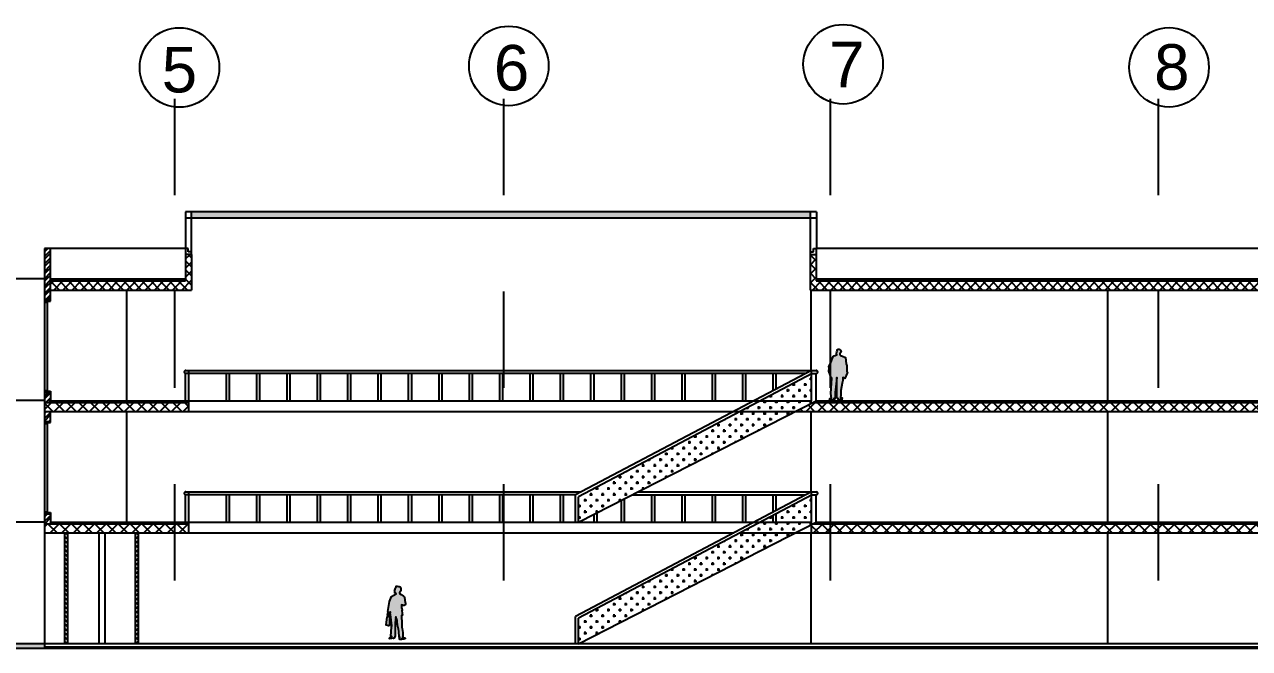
# Model space of a CAD drawing. Header units: millimetres. Extents: x 3062 to 3755, y 1606 to 1663.
# Drawn here: x 3256.35 to 3276.51, y 1618.21 to 1628.49 of the extents above; entities that cross this region are included whole.
import ezdxf

# ---------------------------------------------------------------- set-up
doc = ezdxf.new("R2010")
doc.units = ezdxf.units.MM
doc.linetypes.add('Dash', pattern=[6.349999999999998, 3.174999999999999, -3.174999999999999])
for name, color, linetype in [('m7aor', 4, 'Continuous'), ('OP-AMBI-GENTE', 8, 'Continuous'), ('WORK', 7, 'Continuous')]:
    doc.layers.add(name, color=color, linetype=linetype)
doc.styles.get("Standard").update_dxf_attribs({"font": 'arial.ttf'})
pattern_1 = [(45, (1208.394962392816, 831.5451870773383), (-0.09653775330149339, 0.09653775330149339), []), (135, (1208.394962392816, 831.5451870773383), (-0.09653775330149339, -0.09653775330149338), [])]
pattern_2 = [(45, (1208.394962392816, 862.065769553848), (-0.06061672881721678, 0.06061672881721678), []), (45, (1208.435373562816, 862.065769553848), (-0.06061672881721678, 0.06061672881721678), [])]
pattern_3 = [(45, (1208.394962392816, 862.065769553848), (-0.07520964501395416, 0.07520964501395416), []), (135, (1208.394962392816, 862.065769553848), (-0.07520964501395416, -0.07520964501395415), [])]

# ---------------------------------------------------------------- blocks, each defined once
blk = doc.blocks.new('azpes4')
at = {"color": 0, "linetype": 'ByBlock'}
blk.add_lwpolyline([(-3.08264070697853, 57.72625542632522), (-2.926217270389316, 58.73889825191408), (-2.953532014775828, 59.69884257100293), (-3.407882166349324, 59.8893208592128), (-3.553556339479822, 60.06885207273424), (-3.607570868677204, 60.22615111302481), (-2.786558870721159, 61.81090310618784), (-2.920906638299702, 62.57297276324753), (-1.469301587228571, 65.02307717979987), (-1.618325160471407, 65.40155995980865), (-1.400949276220956, 65.7750573295131), (-0.05542426491216901, 65.7390051731963), (1.665133475914658, 65.51642279676176), (2.650659368346709, 65.43644561859406), (3.527417321779886, 65.0349917847503), (4.359590497249911, 64.0040631092591), (4.617380264728077, 62.97080259474482), (4.68744073136536, 60.02971698344541), (3.022388083012917, 57.37378242531079), (3.500782703352478, 56.06891216023247), (4.957745516537262, 55.25426093864704), (7.84816250922454, 53.33016009872443), (8.38649550566318, 52.96322131662028), (8.7329550667027, 52.46889246652444), (9.038479456263076, 51.77339889765601), (9.879356304431983, 45.32625423717654), (10.33603829502855, 44.56139254097481), (10.45648869979286, 43.87511113098795), (10.33966463086247, 43.12554368955324), (10.05517333380989, 42.37990453508765), (9.59569755930772, 41.8461776180898), (8.860804178773737, 41.37033417388953), (7.733611524672195, 41.44411056943393), (7.366534274707274, 41.52422621546242), (6.757019110636563, 41.96980462715035), (6.129498521912225, 42.14239792220796), (5.409022047680367, 42.22243444374456), (5.607348186010736, 38.13084710065452), (5.946650491470173, 38.11395814270499), (6.271431750721984, 35.05417507880752), (5.889599570600886, 35.10410307205201), (6.170754269609908, 32.05532642621186), (6.502334979464784, 29.13214558918768), (5.2414706054928, 28.91660701588604), (5.823750738392764, 18.25042560095592), (5.715538415600609, 16.43140876559292), (5.721956790576566, 15.31789413718938), (5.998030663193518, 14.29697584455278), (6.333063168302672, 12.68560319107077), (6.929529813083327, 7.540516975404612), (7.120975631555194, 2.689472239526654), (7.12645731469734, 1.823380935533207), (6.709432290364951, 1.610014207507322), (7.115769139371086, 1.342411868404275), (7.890718598155754, 1.025539547405421), (8.686564426350976, 0.8622375357212673), (9.192656611467687, 0.8237941970125022), (9.794814963965052, 0.7628993479566262), (10.21130066368658, 0.4329476692395429), (10.50226967908404, -0.1999772228986127), (8.212810213407476, -0.8458179894805777), (6.799452434578967, -0.9300777700673124), (5.534720861770314, -0.602078599509756), (5.506207036660715, -1.174926647688034), (3.178963988387622, -1.337385638862563), (3.025395423836478, -0.3402348792704377), (3.055444608759675, 0.2634588330405174), (3.346456675930181, 1.406343109132055), (2.357202052522254, 1.411409388691815), (1.963160295369729, 8.759557772127321), (1.68866483433942, 11.58713089712629), (0.8913895309996782, 15.18285577507042), (0.3272788947516716, 17.51683893057766), (0.1007967362887214, 20.42153610646981), (-0.138985861772241, 22.70403612779598), (-1.69657438047831, 27.17691981592336), (-1.984321406319019, 23.25972002706669), (-2.590393498953194, 20.13583467138892), (-2.625810914571371, 16.93937025612628), (-2.718396193033101, 12.23940399679264), (-2.526534970978847, 5.533013333513307), (-2.45713251569024, 2.578708151871303), (-3.056360361184758, 2.343488581478078), (-3.351840039935247, 0.489618670521387), (-4.610232362259815, 0.05750243694232848), (-5.223476257306388, 0.4281699500223364), (-7.384069638546546, -0.1136491696258748), (-9.785286893593735, -0.5198027542346264), (-9.853258128974263, -0.02166604867101984), (-9.616720791120118, 0.3817996367011913), (-6.914202405562687, 2.226293905501898), (-8.17580391537524, 2.350934986124612), (-7.352539791611907, 14.54185089362678), (-6.986456832086157, 15.95046238039017), (-8.298837512154822, 30.31946103982535), (-8.701366505693215, 30.3085750532694), (-8.540015257405036, 32.92892114473331), (-9.156270528709882, 32.97284791134777), (-9.53088610988199, 32.28028659424575), (-9.313952389391103, 30.69246213669198), (-10.10150645894271, 29.2474028711524), (-10.45402833474473, 29.26494984045062), (-10.72829165659004, 28.10356212210407), (-10.72829165659004, 28.10356212210407), (-10.80505790250619, 27.53753330565183), (-9.239147375452236, 27.22546487532346), (-9.598315687164204, 23.4708479986698), (-9.658624081585172, 16.31317790344417), (-10.32927321295095, 16.24054124525395), (-10.95394241916433, 16.47041934512938), (-10.92455299035336, 16.08463909691618), (-12.16079226393893, 16.09758173153717), (-13.72945352312544, 16.88687071689563), (-12.8339931601679, 27.42207005595539), (-12.19618350810382, 27.54493316899821), (-10.94473084900666, 27.48264142798953), (-10.97878570062732, 28.0409341020049), (-11.78444235568387, 27.74089314035022), (-11.82878452588071, 28.97998379644675), (-12.30002189064018, 29.80741416937876), (-11.4401063538564, 32.79497597866839), (-11.34310174987838, 33.50135553409277), (-11.85519516162513, 33.77422196398527), (-9.618433046408931, 46.40720339978864), (-7.353667337029368, 53.03548852380437), (-1.256926816154422, 56.24388558037684), (-1.537148312856718, 57.09273012144374), (-2.220359003216384, 57.03397104494478, -0.4528412102319567)], format="xyb", close=True, dxfattribs=at)
blk = doc.blocks.new('azpes2')
blk.add_lwpolyline([(5.361346306184259, 66.8245899960747), (4.605674836308481, 65.4281184866581, 0.3398181629348699), (5.241332165923097, 63.17885886472843), (8.356481372226654, 62.23478765102209), (12.42207745370763, 60.38823303749339), (13.479820939501, 51.39678339417384), (14.17961343170424, 49.89889207520218), (14.44242429165638, 40.60867586206291), (15.25105323532239, 39.78674400910808), (14.99624439692178, 38.19331914796254), (11.63305542222429, 30.77507367500192), (8.544905443034168, 32.22900726255446), (8.654677423059468, 27.86503801978967), (7.937820974676526, 23.98309238074879), (5.87339202079454, 13.96395922780238), (5.802329610387915, 7.564397522097437), (5.484076440916226, 3.393524598616779), (7.698622770842917, 3.37364459042908), (7.494646185742226, 0.9010272356207878), (2.134094389953646, 1.282278601690592), (1.949158270032001, 2.387697606176999), (0.3944524448252196, 3.833470994367076), (0.3511084920100984, 31.98117839790868), (-1.026830878957469, 18.83359312936977), (-2.134777978790112, 10.78463159929305), (-2.217857621003986, 2.778788257626687), (-3.847281451634103, 2.353780597565716), (-3.257462376884121, 0.6182403819270377), (-10.20674245836466, -0.03635196099251914), (-9.46476730631366, 2.480817971198675), (-7.334480844208429, 2.708872279530766), (-8.334124146285092, 9.579035203116234), (-6.855105648361473, 31.07237206255226), (-7.856830911311476, 31.46627876601008), (-9.068164863378513, 35.71814937083127), (-10.84276479755488, 40.82765337510997), (-10.36983692175596, 45.16076635831649), (-10.98749476662817, 47.74993422947705), (-8.820168354601662, 51.89593314633458), (-6.031965170838987, 59.49070984280951), (-4.971938286744148, 61.57713455904951), (-3.374210258680932, 62.78293239265429), (0.3306620368186941, 63.77975964272292), (-0.3617399701308273, 65.30135343059192, -0.1726783534146213), (-0.4144387339579225, 65.91939403049778), (0.2337468316092668, 68.38652049208119), (1.066558950380681, 71.23974164105846, -0.4325483164254506), (5.273463663199834, 70.67167555544532, -0.1429003288987039), (6.182141193148425, 68.07152950909051)], format="xyb", close=True)

msp = doc.modelspace()

# ---------------------------------------------------------------- hatches: boundary and pattern name
at = {"layer": 'OP-AMBI-GENTE'}
h = msp.add_hatch(color=256, dxfattribs=at)
edge = h.paths.add_edge_path()
edge.add_line((3269.779019874356, 1623.085735906554), (3269.770168061549, 1623.069377866208))
edge.add_arc((3269.791036218578, 1623.06104948484), 0.02246868741246941, 158.2432950062762, 233.3180701562526)
edge.add_line((3269.777614048218, 1623.043030404484), (3269.814104399833, 1623.031971707691))
edge.add_line((3269.814104399833, 1623.031971707691), (3269.861728131704, 1623.010341466999))
edge.add_line((3269.861728131704, 1623.010341466999), (3269.874118367022, 1622.905017086918))
edge.add_line((3269.874118367022, 1622.905017086918), (3269.882315622564, 1622.887471031403))
edge.add_line((3269.882315622564, 1622.887471031403), (3269.885394146273, 1622.778646948271))
edge.add_line((3269.885394146273, 1622.778646948271), (3269.894866294323, 1622.769018972102))
edge.add_line((3269.894866294323, 1622.769018972102), (3269.891881504995, 1622.750353852198))
edge.add_line((3269.891881504995, 1622.750353852198), (3269.852485655837, 1622.663457730135))
edge.add_line((3269.852485655837, 1622.663457730135), (3269.816311568782, 1622.680488871927))
edge.add_line((3269.816311568782, 1622.680488871927), (3269.817597419918, 1622.629370045328))
edge.add_line((3269.817597419918, 1622.629370045328), (3269.809200279966, 1622.583897564899))
edge.add_line((3269.809200279966, 1622.583897564899), (3269.785017894654, 1622.466535067176))
edge.add_line((3269.785017894654, 1622.466535067176), (3269.784185481125, 1622.391571641235))
edge.add_line((3269.784185481125, 1622.391571641235), (3269.780457515212, 1622.342714713544))
edge.add_line((3269.780457515212, 1622.342714713544), (3269.806398351074, 1622.342481842358))
edge.add_line((3269.806398351074, 1622.342481842358), (3269.804009002501, 1622.313518004445))
edge.add_line((3269.804009002501, 1622.313518004445), (3269.741216369813, 1622.317983920997))
edge.add_line((3269.741216369813, 1622.317983920997), (3269.739050058155, 1622.330932619593))
edge.add_line((3269.739050058155, 1622.330932619593), (3269.720838486746, 1622.347868174135))
edge.add_line((3269.720838486746, 1622.347868174135), (3269.720330762726, 1622.677585844877))
edge.add_line((3269.720330762726, 1622.677585844877), (3269.704189804838, 1622.523577167422))
edge.add_line((3269.704189804838, 1622.523577167422), (3269.691211492544, 1622.429292939952))
edge.add_line((3269.691211492544, 1622.429292939952), (3269.690238311115, 1622.335513791935))
edge.add_line((3269.690238311115, 1622.335513791935), (3269.671151505132, 1622.330535321265))
edge.add_line((3269.671151505132, 1622.330535321265), (3269.678060549932, 1622.310205485191))
edge.add_line((3269.678060549932, 1622.310205485191), (3269.596657812262, 1622.302537696852))
edge.add_line((3269.596657812262, 1622.302537696852), (3269.605349188627, 1622.332023416418))
edge.add_line((3269.605349188627, 1622.332023416418), (3269.63030301809, 1622.334694807528))
edge.add_line((3269.63030301809, 1622.334694807528), (3269.618593358883, 1622.415170779667))
edge.add_line((3269.618593358883, 1622.415170779667), (3269.635918341239, 1622.666940235138))
edge.add_line((3269.635918341239, 1622.666940235138), (3269.624184294281, 1622.671554394256))
edge.add_line((3269.624184294281, 1622.671554394256), (3269.609994925199, 1622.721360115625))
edge.add_line((3269.609994925199, 1622.721360115625), (3269.589207549929, 1622.781212015276))
edge.add_line((3269.589207549929, 1622.781212015276), (3269.594747350219, 1622.831969396664))
edge.add_line((3269.594747350219, 1622.831969396664), (3269.587512206589, 1622.862298488387))
edge.add_line((3269.587512206589, 1622.862298488387), (3269.612899916006, 1622.910864046007))
edge.add_line((3269.612899916006, 1622.910864046007), (3269.645560475039, 1622.999828026137))
edge.add_line((3269.645560475039, 1622.999828026137), (3269.657977457713, 1623.024268066235))
edge.add_line((3269.657977457713, 1623.024268066235), (3269.676692984215, 1623.038392586125))
edge.add_line((3269.676692984215, 1623.038392586125), (3269.720091256272, 1623.050069258556))
edge.add_line((3269.720091256272, 1623.050069258556), (3269.711980571672, 1623.06789296094))
edge.add_arc((3269.721840763807, 1623.072379846255), 0.01083307568342329, 165.2794241033745, 204.4679320098279, ccw=False)
edge.add_line((3269.711363266916, 1623.075132588101), (3269.718956007306, 1623.104032106583))
edge.add_line((3269.718956007306, 1623.104032106583), (3269.72871143314, 1623.137454275495))
edge.add_arc((3269.750224553374, 1623.110974257268), 0.03411752786327034, 35.52813160789668, 129.0913895371199, ccw=False)
edge.add_arc((3269.731115738876, 1623.097329911619), 0.0575976249609746, 2.9980226875213134, 35.5281316068652, ccw=False)
edge.add_line((3269.788634532289, 1623.100342353391), (3269.779019874356, 1623.085735906554))
h = msp.add_hatch(color=256, dxfattribs=at)
edge = h.paths.add_edge_path()
edge.add_line((3262.444775792192, 1619.134953805741), (3262.446818263839, 1619.148176212207))
edge.add_line((3262.446818263839, 1619.148176212207), (3262.446461606345, 1619.160710517148))
edge.add_line((3262.446461606345, 1619.160710517148), (3262.440529008759, 1619.163197654059))
edge.add_line((3262.440529008759, 1619.163197654059), (3262.438626893739, 1619.165541851459))
edge.add_line((3262.438626893739, 1619.165541851459), (3262.437921608477, 1619.167595756147))
edge.add_line((3262.437921608477, 1619.167595756147), (3262.44864182895, 1619.18828837794))
edge.add_line((3262.44864182895, 1619.18828837794), (3262.446887606488, 1619.198238969113))
edge.add_line((3262.446887606488, 1619.198238969113), (3262.465841685387, 1619.230230778723))
edge.add_line((3262.465841685387, 1619.230230778723), (3262.463895836161, 1619.235172751382))
edge.add_line((3262.463895836161, 1619.235172751382), (3262.466734183725, 1619.240049627919))
edge.add_line((3262.466734183725, 1619.240049627919), (3262.484303141071, 1619.239578883198))
edge.add_line((3262.484303141071, 1619.239578883198), (3262.506769022646, 1619.236672552773))
edge.add_line((3262.506769022646, 1619.236672552773), (3262.519637354503, 1619.235628264766))
edge.add_line((3262.519637354503, 1619.235628264766), (3262.531085468033, 1619.230386351592))
edge.add_line((3262.531085468033, 1619.230386351592), (3262.541951423628, 1619.216925180841))
edge.add_line((3262.541951423628, 1619.216925180841), (3262.545317468399, 1619.203433562511))
edge.add_line((3262.545317468399, 1619.203433562511), (3262.546232270681, 1619.16503085188))
edge.add_line((3262.546232270681, 1619.16503085188), (3262.524491137136, 1619.130351451219))
edge.add_line((3262.524491137136, 1619.130351451219), (3262.530737691165, 1619.113313336107))
edge.add_line((3262.530737691165, 1619.113313336107), (3262.549761728105, 1619.102676170359))
edge.add_line((3262.549761728105, 1619.102676170359), (3262.587502842116, 1619.077552560391))
edge.add_line((3262.587502842116, 1619.077552560391), (3262.594532031, 1619.072761321464))
edge.add_line((3262.594532031, 1619.072761321464), (3262.599055866082, 1619.066306709019))
edge.add_line((3262.599055866082, 1619.066306709019), (3262.603045197327, 1619.057225423467))
edge.add_line((3262.603045197327, 1619.057225423467), (3262.614024799605, 1618.973042960419))
edge.add_line((3262.614024799605, 1618.973042960419), (3262.61998784477, 1618.963055912685))
edge.add_line((3262.61998784477, 1618.963055912685), (3262.621560604849, 1618.954094913284))
edge.add_line((3262.621560604849, 1618.954094913284), (3262.620035195016, 1618.944307567604))
edge.add_line((3262.620035195016, 1618.944307567604), (3262.616320499695, 1618.934571514844))
edge.add_line((3262.616320499695, 1618.934571514844), (3262.610320975185, 1618.927602469037))
edge.add_line((3262.610320975185, 1618.927602469037), (3262.600725233488, 1618.921389226545))
edge.add_line((3262.600725233488, 1618.921389226545), (3262.586007112684, 1618.922352548917))
edge.add_line((3262.586007112684, 1618.922352548917), (3262.581214065737, 1618.923398644944))
edge.add_line((3262.581214065737, 1618.923398644944), (3262.573255428158, 1618.929216707071))
edge.add_line((3262.573255428158, 1618.929216707071), (3262.565061687897, 1618.931470313814))
edge.add_line((3262.565061687897, 1618.931470313814), (3262.55565419243, 1618.932515376687))
edge.add_line((3262.55565419243, 1618.932515376687), (3262.558243801271, 1618.879090191049))
edge.add_line((3262.558243801271, 1618.879090191049), (3262.56267418174, 1618.878869666437))
edge.add_line((3262.56267418174, 1618.878869666437), (3262.566914956191, 1618.838917084593))
edge.add_line((3262.566914956191, 1618.838917084593), (3262.561929249326, 1618.839569010626))
edge.add_line((3262.561929249326, 1618.839569010626), (3262.565600377602, 1618.79976014316))
edge.add_line((3262.565600377602, 1618.79976014316), (3262.569929934689, 1618.761591220985))
edge.add_line((3262.569929934689, 1618.761591220985), (3262.553466418798, 1618.758776863787))
edge.add_line((3262.553466418798, 1618.758776863787), (3262.561069439724, 1618.61950506672))
edge.add_line((3262.561069439724, 1618.61950506672), (3262.559656476259, 1618.59575357275))
edge.add_line((3262.559656476259, 1618.59575357275), (3262.559740283066, 1618.581214050373))
edge.add_line((3262.559740283066, 1618.581214050373), (3262.56334506934, 1618.567883588445))
edge.add_line((3262.56334506934, 1618.567883588445), (3262.56771969764, 1618.546843372038))
edge.add_line((3262.56771969764, 1618.546843372038), (3262.575507956462, 1618.479662309253))
edge.add_line((3262.575507956462, 1618.479662309253), (3262.578007726731, 1618.416320641627))
edge.add_line((3262.578007726731, 1618.416320641627), (3262.578079302849, 1618.405011806005))
edge.add_line((3262.578079302849, 1618.405011806005), (3262.57263407158, 1618.402225807297))
edge.add_line((3262.57263407158, 1618.402225807297), (3262.577939743871, 1618.398731636589))
edge.add_line((3262.577939743871, 1618.398731636589), (3262.5880585108, 1618.394594131715))
edge.add_line((3262.5880585108, 1618.394594131715), (3262.598450128415, 1618.392461844278))
edge.add_line((3262.598450128415, 1618.392461844278), (3262.605058338548, 1618.391959877111))
edge.add_line((3262.605058338548, 1618.391959877111), (3262.612920915848, 1618.391164753278))
edge.add_line((3262.612920915848, 1618.391164753278), (3262.61835910498, 1618.386856466979))
edge.add_line((3262.61835910498, 1618.386856466979), (3262.622158381974, 1618.378592160973))
edge.add_line((3262.622158381974, 1618.378592160973), (3262.592264165694, 1618.370159208196))
edge.add_line((3262.592264165694, 1618.370159208196), (3262.573809493858, 1618.369059000858))
edge.add_line((3262.573809493858, 1618.369059000858), (3262.557295482695, 1618.373341792622))
edge.add_line((3262.557295482695, 1618.373341792622), (3262.556923168414, 1618.365861929491))
edge.add_line((3262.556923168414, 1618.365861929491), (3262.526535599618, 1618.363740649647))
edge.add_line((3262.526535599618, 1618.363740649647), (3262.524530404963, 1618.376760771172))
edge.add_line((3262.524530404963, 1618.376760771172), (3262.524922766936, 1618.384643396164))
edge.add_line((3262.524922766936, 1618.384643396164), (3262.528722606071, 1618.399566407576))
edge.add_line((3262.528722606071, 1618.399566407576), (3262.515805586962, 1618.399632559634))
edge.add_line((3262.515805586962, 1618.399632559634), (3262.510660455682, 1618.495579721103))
edge.add_line((3262.510660455682, 1618.495579721103), (3262.507076279241, 1618.532500262311))
edge.add_line((3262.507076279241, 1618.532500262311), (3262.496665996503, 1618.579450810594))
edge.add_line((3262.496665996503, 1618.579450810594), (3262.489300220599, 1618.609926387161))
edge.add_line((3262.489300220599, 1618.609926387161), (3262.486342969453, 1618.647853962165))
edge.add_line((3262.486342969453, 1618.647853962165), (3262.483212050145, 1618.677657306718))
edge.add_line((3262.483212050145, 1618.677657306718), (3262.462874110666, 1618.736061202648))
edge.add_line((3262.462874110666, 1618.736061202648), (3262.459116904236, 1618.684913051979))
edge.add_line((3262.459116904236, 1618.684913051979), (3262.45120322396, 1618.644123465679))
edge.add_line((3262.45120322396, 1618.644123465679), (3262.450740767254, 1618.602386191011))
edge.add_line((3262.450740767254, 1618.602386191011), (3262.449531851184, 1618.541017204152))
edge.add_line((3262.449531851184, 1618.541017204152), (3262.452037045512, 1618.453449681795))
edge.add_line((3262.452037045512, 1618.453449681795), (3262.452943255926, 1618.414874358938))
edge.add_line((3262.452943255926, 1618.414874358938), (3262.445118943208, 1618.411803020565))
edge.add_line((3262.445118943208, 1618.411803020565), (3262.441260769016, 1618.38759643866))
edge.add_line((3262.441260769016, 1618.38759643866), (3262.424829531507, 1618.381954156568))
edge.add_line((3262.424829531507, 1618.381954156568), (3262.416822206676, 1618.386794082747))
edge.add_line((3262.416822206676, 1618.386794082747), (3262.388610636739, 1618.37971937442))
edge.add_line((3262.388610636739, 1618.37971937442), (3262.357257162684, 1618.374416095072))
edge.add_line((3262.357257162684, 1618.374416095072), (3262.356369640174, 1618.380920427923))
edge.add_line((3262.356369640174, 1618.380920427923), (3262.359458185066, 1618.386188610496))
edge.add_line((3262.359458185066, 1618.386188610496), (3262.3947458459, 1618.410272771594))
edge.add_line((3262.3947458459, 1618.410272771594), (3262.378272704986, 1618.41190025069))
edge.add_line((3262.378272704986, 1618.41190025069), (3262.389022332197, 1618.571081001541))
edge.add_line((3262.389022332197, 1618.571081001541), (3262.393802396371, 1618.589473699499))
edge.add_line((3262.393802396371, 1618.589473699499), (3262.376666215329, 1618.777094384682))
edge.add_line((3262.376666215329, 1618.777094384682), (3262.371410263445, 1618.776952242818))
edge.add_line((3262.371410263445, 1618.776952242818), (3262.373517079131, 1618.811166953303))
edge.add_line((3262.373517079131, 1618.811166953303), (3262.365470433781, 1618.81174051937))
edge.add_line((3262.365470433781, 1618.81174051937), (3262.360578956394, 1618.802697521182))
edge.add_line((3262.360578956394, 1618.802697521182), (3262.363411530482, 1618.781964781223))
edge.add_line((3262.363411530482, 1618.781964781223), (3262.353128181053, 1618.763096172772))
edge.add_line((3262.353128181053, 1618.763096172772), (3262.348525188357, 1618.763325289253))
edge.add_line((3262.348525188357, 1618.763325289253), (3262.344944043033, 1618.748160672383))
edge.add_line((3262.344944043033, 1618.748160672383), (3262.343941681212, 1618.740769850176))
edge.add_line((3262.343941681212, 1618.740769850176), (3262.364388283859, 1618.736695071264))
edge.add_line((3262.364388283859, 1618.736695071264), (3262.359698506489, 1618.687669818518))
edge.add_line((3262.359698506489, 1618.687669818518), (3262.358911040184, 1618.59420979396))
edge.add_line((3262.358911040184, 1618.59420979396), (3262.350154156526, 1618.593261353508))
edge.add_line((3262.350154156526, 1618.593261353508), (3262.341997647693, 1618.596262946565))
edge.add_line((3262.341997647693, 1618.596262946565), (3262.342381395016, 1618.591225688492))
edge.add_line((3262.342381395016, 1618.591225688492), (3262.326239417064, 1618.591394684678))
edge.add_line((3262.326239417064, 1618.591394684678), (3262.305756897214, 1618.601700687466))
edge.add_line((3262.305756897214, 1618.601700687466), (3262.317449214182, 1618.739262209001))
edge.add_line((3262.317449214182, 1618.739262209001), (3262.325777302087, 1618.740866472597))
edge.add_line((3262.325777302087, 1618.740866472597), (3262.342117926159, 1618.740053109091))
edge.add_line((3262.342117926159, 1618.740053109091), (3262.341673260893, 1618.747342917971))
edge.add_line((3262.341673260893, 1618.747342917971), (3262.331153540124, 1618.743425185627))
edge.add_line((3262.331153540124, 1618.743425185627), (3262.330574549997, 1618.759604395007))
edge.add_line((3262.330574549997, 1618.759604395007), (3262.324421450581, 1618.770408422288))
edge.add_line((3262.324421450581, 1618.770408422288), (3262.335649647203, 1618.80941798774))
edge.add_line((3262.335649647203, 1618.80941798774), (3262.336916267842, 1618.818641415157))
edge.add_line((3262.336916267842, 1618.818641415157), (3262.330229697743, 1618.822204320809))
edge.add_line((3262.330229697743, 1618.822204320809), (3262.359435827592, 1618.987157264926))
edge.add_line((3262.359435827592, 1618.987157264926), (3262.38900760947, 1619.073704937874))
edge.add_line((3262.38900760947, 1619.073704937874), (3262.468614731792, 1619.115598020917))
edge.add_line((3262.468614731792, 1619.115598020917), (3262.464955788642, 1619.12668165995))
edge.add_line((3262.464955788642, 1619.12668165995), (3262.456034884625, 1619.125914423593))
edge.add_arc((3262.454372357987, 1619.135375275399), 0.009605816556484077, 182.514745867985, 279.96665405206784, ccw=False)
at = {"layer": 'WORK'}
h = msp.add_hatch(dxfattribs=at)
h.set_pattern_fill('GOST_GLASS', color=256, scale=0.0105)
h.set_pattern_definition([(45, (1208.394962392816, 862.065769553848), (0.08909545442950502, 0), [0.05250000000000001, -0.07350000000000001]), (45, (1208.417236252816, 862.065769553848), (0.08909545442950502, 0), [0.021, -0.105]), (45, (1208.394962392816, 862.088043413848), (0.08909545442950502, 0), [0.021, -0.105])])
h.paths.add_polyline_path([(3269.285329461111, 1625.408117843758), (3259.101881024266, 1625.408117843758), (3259.101881024266, 1625.303304582121), (3269.285329461111, 1625.303304582121)])
h = msp.add_hatch(dxfattribs=at)
h.set_pattern_fill('ANSI32', color=256, scale=0.008999999999999998)
h.set_pattern_definition(pattern_2)
h.paths.add_polyline_path([(3256.779898006758, 1624.304485777553), (3256.779898006758, 1624.804485777546), (3256.679898006757, 1624.804485777546), (3256.679898006757, 1624.304485777553), (3256.679898006757, 1624.119485777553), (3256.679898006757, 1623.954485777553), (3256.779898006757, 1623.954485777553), (3256.779898006757, 1624.119485777553)])
h.paths.add_polyline_path([(3256.779898006757, 1622.434485777553), (3256.679898006757, 1622.434485777553), (3256.679898006757, 1622.294485777553), (3256.679898006757, 1622.269485777553), (3256.779898006757, 1622.269485777553)])
h.paths.add_polyline_path([(3256.779898006757, 1622.119485777553), (3256.679898006757, 1622.119485777553), (3256.679898006757, 1621.954485777553), (3256.779898006757, 1621.954485777553)])
h.paths.add_polyline_path([(3256.779898006757, 1620.434485777553), (3256.679898006757, 1620.434485777553), (3256.679898006757, 1620.294485777553), (3256.679898006757, 1620.269485777553), (3256.779898006757, 1620.269485777553)])
h.paths.add_polyline_path([(3294.398213644036, 1624.304485777545), (3294.398213644036, 1624.804485777546), (3294.298213644036, 1624.804485777546), (3294.298213644036, 1624.304485777545), (3294.29821364404, 1624.269485777553), (3294.298213644039, 1624.119485777553), (3294.298213644039, 1622.269485777548), (3294.398213644035, 1622.269485777548)])
h = msp.add_hatch(dxfattribs=at)
h.set_pattern_fill('ANSI37', color=256, scale=0.0335)
h.set_pattern_definition(pattern_3)
h.paths.add_polyline_path([(3259.100769888911, 1624.119485777553), (3259.100769888911, 1624.705734137003), (3259.000769888912, 1624.705734137003), (3259.000769888912, 1624.269485777553), (3256.779898006758, 1624.269485777553), (3256.779898006758, 1624.119485777553)])
h = msp.add_hatch(dxfattribs=at)
h.set_pattern_fill('ANSI37', color=256, scale=0.0335)
h.set_pattern_definition(pattern_3)
h.paths.add_polyline_path([(3294.198213644043, 1624.119485777553), (3294.298213644039, 1624.119485777553), (3294.29821364404, 1624.269485777553), (3294.198213644043, 1624.269485777554), (3269.380018275419, 1624.269485777553), (3269.380018275419, 1624.30448577755), (3269.380018275419, 1624.705734137003), (3269.280018275419, 1624.705734137003), (3269.280018275419, 1624.30448577755), (3269.280018275419, 1624.119485777553)])
h = msp.add_hatch(dxfattribs=at)
h.set_pattern_fill('CROSS', color=256, scale=0.015)
h.set_pattern_definition([(0, (1208.156567836994, 883.9957337094617), (0.09524999999999999, 0.09524999999999999), [0.04762499999999999, -0.142875]), (90, (1208.180380336994, 883.9719212094617), (-0.09524999999999999, 0.09524999999999999), [0.04762499999999999, -0.142875])])
h.paths.add_polyline_path([(3269.035810462848, 1622.119485777553), (3268.128811470632, 1622.119485777553), (3265.468734239047, 1620.714350270257), (3265.468734239047, 1620.294485777553)])
h.paths.add_polyline_path([(3269.297986324716, 1622.253621107972), (3269.297986324716, 1622.294485777553), (3268.460105864027, 1622.294485777553), (3268.128811470632, 1622.119485777553), (3269.035810462848, 1622.119485777553)])
h.paths.add_polyline_path([(3269.298184907657, 1622.737185187984), (3268.717946474452, 1622.430685205385), (3268.717946474453, 1622.294485777553), (3269.297986324716, 1622.294485777553)])
h.paths.add_polyline_path([(3268.717946474452, 1622.430685205385), (3268.667946474452, 1622.404273650664), (3268.667946474452, 1622.294485777553), (3268.717946474453, 1622.294485777553)])
h.paths.add_polyline_path([(3268.667946474452, 1622.404273650664), (3268.460105864027, 1622.294485777553), (3268.667946474452, 1622.294485777553)])
h = msp.add_hatch(dxfattribs=at)
h.set_pattern_fill('ANSI37', color=256, scale=0.043)
h.set_pattern_definition([(45, (1208.394962392816, 862.065769553848), (-0.09653775330149339, 0.09653775330149339), []), (135, (1208.394962392816, 862.065769553848), (-0.09653775330149339, -0.09653775330149338), [])])
h.paths.add_polyline_path([(3259.050769888912, 1622.119485777553), (3259.050769888912, 1622.269485777553), (3256.679898006757, 1622.269485777553), (3256.679898006757, 1622.119485777553)])
h.paths.add_polyline_path([(3256.679898006757, 1620.269485777553), (3256.679898006757, 1620.119485777553), (3259.050769888912, 1620.119485777553), (3259.050769888912, 1620.269485777553)])
h = msp.add_hatch(dxfattribs=at)
h.set_pattern_fill('ANSI37', color=256, scale=0.043)
h.set_pattern_definition(pattern_1)
h.paths.add_polyline_path([(3294.198213644043, 1622.119485777553), (3294.198213644035, 1618.046332921187), (3293.898213644035, 1618.046332921187), (3293.898213644035, 1617.71580057866), (3294.098213644035, 1617.71580057866), (3294.698213644035, 1617.71580057866), (3294.698213644035, 1618.045332268714), (3294.398213644035, 1618.045332268714), (3294.398213644035, 1622.119485777553), (3294.398213644035, 1622.269485777548), (3269.32899481001, 1622.269485777553), (3269.035810462848, 1622.119485777553), (3269.297986324716, 1622.119485777553), (3289.21034539981, 1622.119485777553)])
h = msp.add_hatch(dxfattribs=at)
h.set_pattern_fill('CROSS', color=256, scale=0.015)
h.set_pattern_definition([(0, (1208.156567836994, 881.9957337094617), (0.09524999999999999, 0.09524999999999999), [0.04762499999999999, -0.142875]), (90, (1208.180380336994, 881.9719212094617), (-0.09524999999999999, 0.09524999999999999), [0.04762499999999999, -0.142875])])
h.paths.add_polyline_path([(3269.035810462848, 1620.119485777553), (3268.128811470632, 1620.119485777553), (3265.468734239047, 1618.714350270257), (3265.468734239047, 1618.294485777553)])
h.paths.add_polyline_path([(3269.297986324716, 1620.253621107972), (3269.297986324716, 1620.294485777553), (3268.460105864027, 1620.294485777553), (3268.128811470632, 1620.119485777553), (3269.035810462848, 1620.119485777553)])
h.paths.add_polyline_path([(3269.298184907657, 1620.737185187984), (3268.717946474452, 1620.430685205385), (3268.717946474453, 1620.294485777553), (3269.297986324716, 1620.294485777553)])
h.paths.add_polyline_path([(3268.717946474452, 1620.430685205385), (3268.667946474452, 1620.404273650664), (3268.667946474452, 1620.294485777553), (3268.717946474453, 1620.294485777553)])
h.paths.add_polyline_path([(3268.667946474452, 1620.404273650664), (3268.460105864027, 1620.294485777553), (3268.667946474452, 1620.294485777553)])
h = msp.add_hatch(dxfattribs=at)
h.set_pattern_fill('ANSI32', color=256, scale=0.008999999999999998)
h.set_pattern_definition(pattern_2)
h.paths.add_polyline_path([(3256.779898006757, 1620.434485777553), (3256.679898006757, 1620.434485777553), (3256.679898006757, 1620.294485777553), (3256.679898006757, 1620.269485777553), (3256.779898006757, 1620.269485777553)])
h = msp.add_hatch(dxfattribs=at)
h.set_pattern_fill('GOST_GLASS', color=256, scale=0.0085)
h.set_pattern_definition([(45, (1208.394962392816, 862.065769553848), (0.07212489168102786, 0), [0.0425, -0.0595]), (45, (1208.412993612816, 862.065769553848), (0.07212489168102786, 0), [0.017, -0.085]), (45, (1208.394962392816, 862.083800773848), (0.07212489168102786, 0), [0.017, -0.085])])
h.paths.add_polyline_path([(3258.17864827761, 1618.294485777553), (3258.22864827761, 1618.294485777553), (3258.22864827761, 1620.119485777553), (3258.17864827761, 1620.119485777553)])
h.paths.add_polyline_path([(3257.067395392736, 1620.119485777553), (3257.017395392736, 1620.119485777553), (3257.017395392736, 1618.294485777553), (3257.067395392736, 1618.294485777553)])
h = msp.add_hatch(dxfattribs=at)
h.set_pattern_fill('ANSI37', color=256, scale=0.043)
h.set_pattern_definition(pattern_1)
h.paths.add_polyline_path([(3269.32899481001, 1620.269485777553), (3269.297986324716, 1620.253621107972), (3269.297986324716, 1620.119485777553), (3289.21034539981, 1620.119485777553), (3294.198213644039, 1620.119485777553), (3294.19821364404, 1620.269485777553)])
h = msp.add_hatch(dxfattribs=at)
h.set_pattern_fill('GRAVEL', color=256, scale=0.007000000000000001)
h.set_pattern_definition([(228.0127875, (1199.719158415806, 862.2592353196034), (-1.422400000111707, -1.600199999900725), [0.0239205008, -2.368133854769551]), (184.969741, (1199.703156415806, 862.2414553196033), (2.133599999155836, 0.1778000101288547), [0.04104833039999987, -4.063783422546662]), (132.5104471, (1199.662262415806, 862.2378993196033), (1.778000000750924, -1.955799999317217), [0.0289437064, -2.865430595587]), (267.273689, (1199.592920415806, 862.1934493196034), (0.1778000003723808, 3.55599999998132), [0.03738031639999987, -3.700650619801652]), (292.83365418, (1199.591142415806, 862.1561113196033), (-0.8890000000744387, 2.133599999968882), [0.03665435899999987, -3.628786542174072]), (357.2736889999999, (1199.605366415806, 862.1223293196033), (-3.55599999998132, 0.177800000372381), [0.03738031639999987, -3.700650619801652]), (37.69424047, (1199.642704415806, 862.1205513196034), (-2.311399999897513, -1.778000000133029), [0.0494335562, -4.893918071997292]), (72.25532837, (1199.681820415806, 862.1507773196033), (1.244600000334551, 3.91159999989352), [0.04667036640000001, -4.620367962133351]), (121.42956562, (1199.696044415806, 862.1952273196033), (-1.422400000201819, 2.311399999875821), [0.03750691, -3.713188198909841]), (175.2363583, (1199.676486415806, 862.2272313196033), (1.955799999971967, -0.177800000307248), [0.04281992959999987, -2.098175586499992]), (222.3974378, (1199.633814415806, 862.2307873196033), (-2.133599999931727, -1.95580000007448), [0.05537545440000001, -5.482174075852391]), (138.81407483, (1199.768942415806, 862.1916713196033), (-1.244599999925346, 1.066800000086743), [0.0189003178, -1.87113960770408]), (171.4692344, (1199.754718415806, 862.2041173196033), (2.311400000062276, -0.355599999596614), [0.0359577386, -3.559824729792801]), (225, (1199.719158415806, 862.2094513196033), (-2.486899575160351e-17, -0.1778000000000168), [0.0251446538, -0.22630251758996]), (203.19859051, (1199.706712415806, 862.2307873196033), (0.8890000000242264, 0.3555999999376534), [0.01354089239999997, -1.340543565822576]), (291.80140949, (1199.694266415806, 862.2254533196033), (-0.1778000000372047, 0.5333999999876011), [0.0191495934, -0.9383327093000001]), (30.96375653, (1199.701378415806, 862.2076733196034), (0.5334000000130469, 0.3555999999804788), [0.03110237619999993, -1.005640870703696]), (161.56505118, (1199.728048415806, 862.2236753196033), (0.3556000000092808, -0.1777999999813628), [0.0224900998, -0.53976286817796]), (16.389540334, (1199.591142415806, 862.2254533196033), (1.77800000000001, 0.5334000000000171), [0.03150616000000001, -3.119117867077731]), (70.34617594, (1199.621368415806, 862.2343433196033), (-0.7112000000650521, -1.955799999976929), [0.0264319258, -2.616755097474]), (293.19859051, (1199.728048415806, 862.2592353196034), (-0.3555999999379284, 0.8890000000248701), [0.02708160699999994, -1.327002851222576]), (343.6104596700001, (1199.738716415806, 862.2343433196033), (-1.77800000003726, 0.5333999998756002), [0.03150615999999987, -3.119117867077791]), (339.44395478, (1199.591142415806, 862.1152173196033), (-0.8889999999999905, 0.3556000000000147), [0.03038246399999993, -1.488741401917416]), (294.7751406, (1199.619590415806, 862.1045493196033), (-0.8890000010581852, 1.955799999518908), [0.0254570484, -2.520251536650401]), (66.80140949, (1199.729826415806, 862.0814353196033), (0.3555999999441609, 0.8890000000223512), [0.02708160700000001, -1.32700285122258]), (17.35402464, (1199.740494415806, 862.1063273196033), (-2.311399999954012, -0.7112000001492725), [0.02980479180000001, -2.950666318614]), (69.44395478, (1199.642704415806, 862.0814353196033), (-0.3556000000061923, -0.8889999999975243), [0.015191232, -1.503932633917421]), (101.309932474, (1199.719158415806, 862.0814353196033), (-0.177800000000028, 0.7112000000000259), [0.009066022, -0.8975396475168202]), (165.963756532, (1199.717380415806, 862.0903253196033), (0.533399999999966, -0.1777999999999906), [0.03665435900000001, -0.6964338212348301]), (186.00900596, (1199.681820415806, 862.0992153196033), (1.777999999990576, 0.1778000000930548), [0.03396868999999986, -3.362895540433582]), (303.69006753, (1199.701378415806, 862.1916713196033), (-0.1778000000247078, 0.3555999999876592), [0.0256426716, -0.6154243451776001]), (353.15722659, (1199.715602415806, 862.1703353196033), (3.022600000018598, -0.3555999998417576), [0.04476897320000001, -4.43212063455217]), (60.9453959, (1199.760052415806, 862.1650013196033), (-0.7112000000195782, -1.244599999988818), [0.0183055768, -1.8122574622677]), (90, (1199.768942415806, 862.1810033196033), (-0.1778, 0.1778), [0.010668, -0.167132]), (120.25643716, (1199.678264415806, 862.1045493196033), (0.7111999999130016, -1.244600000049686), [0.02470068720000001, -2.445375854124]), (48.01278749999999, (1199.665818415806, 862.1258853196033), (1.422400000117274, 1.600199999895715), [0.04784100160000001, -2.34421335396955]), (0, (1199.697822415806, 862.1614453196033), (0.1778, 0.1778), [0.04622800000000001, -0.131572]), (325.3048465, (1199.744050415806, 862.1614453196033), (1.778000000673507, -1.244599999037821), [0.0281126692, -2.7831521706898]), (254.0546040999999, (1199.767164415806, 862.1454433196034), (-0.177799999987579, -0.7112000000031323), [0.0258880356, -1.26851550271404]), (207.64597536, (1199.760052415806, 862.1205513196034), (-3.378200000124135, -1.777999999764153), [0.04215015699999987, -4.172872509605643]), (175.42607874, (1199.722714415806, 862.1009933196033), (-2.311399999999918, 0.1777999999999635), [0.0445920622, -4.414609251936801])])
h.paths.add_polyline_path([(3256.679898006757, 1618.294485777553), (3244.479150863135, 1618.294485777553), (3244.479150863135, 1618.219485777553), (3256.679898006757, 1618.219485777553)])

# ---------------------------------------------------------------- linework, layer by layer
for centre in [(3258.902149814121, 1627.784108961448), (3264.321424565276, 1627.811319647799), (3269.822395960708, 1627.838529656171), (3275.185619124805, 1627.787627577461)]:
    msp.add_circle(centre, 0.655127538323228)
at = {"layer": 'm7aor', "linetype": 'Dash', "ltscale": 0.5}
for p, q in [((3258.825742744447, 1609.808157855804), (3258.825742744447, 1627.287289189156)), ((3264.239828855218, 1609.808157855804), (3264.239828855218, 1627.287289189156)), ((3269.612899916006, 1609.808157855804), (3269.612899916006, 1627.287289189156)), ((3275.010960949357, 1609.808157855804), (3275.010960949357, 1627.287289189156)), ((3256.679898006757, 1624.304485777553), (3241.369934402389, 1624.298246219505)), ((3256.679898006757, 1622.301577537774), (3241.369934402389, 1622.301577537774)), ((3256.679898006757, 1620.295298751092), (3241.369934402389, 1620.295298751092))]:
    msp.add_line(p, q, dxfattribs=at)
at = {"layer": 'WORK'}
for p, q in [((3259.000769888912, 1625.408117843758), (3259.000769888912, 1624.269485777553)), ((3269.386440596465, 1625.408117843758), (3259.000769888912, 1625.408117843758)), ((3259.101881024266, 1624.705734137003), (3259.101881024266, 1625.408117843758)), ((3269.285329461111, 1624.749947454934), (3269.285329461111, 1625.408117843758)), ((3269.386440596465, 1625.408117843758), (3269.386440596465, 1624.804485777545)), ((3269.386440596465, 1625.303304582121), (3259.000769888912, 1625.303304582121)), ((3259.000769888912, 1624.804485777545), (3256.679898006757, 1624.804485777546)), ((3256.679898006757, 1624.804485777546), (3256.679898006757, 1618.219485777553)), ((3256.779898006757, 1623.954485777553), (3256.779898006758, 1624.804485777546)), ((3259.044370084782, 1624.802170619784), (3259.001881024267, 1624.804485777546)), ((3259.001881024267, 1624.804485777546), (3259.001881024267, 1624.705734137003)), ((3259.044370084782, 1624.749947454934), (3259.044370084782, 1624.802170619784)), ((3259.101881024266, 1624.749947454934), (3259.044370084782, 1624.749947454934)), ((3269.280018275419, 1624.749947454934), (3269.280018275419, 1624.119485777553)), ((3269.280018275419, 1624.749947454934), (3269.337529214903, 1624.749947454934)), ((3269.337529214903, 1624.802170619784), (3269.380018275419, 1624.804485777546)), ((3269.337529214903, 1624.749947454934), (3269.337529214903, 1624.802170619784)), ((3278.893545450853, 1624.804485777545), (3269.380018275419, 1624.804485777546)), ((3269.380018275419, 1624.804485777546), (3269.380018275419, 1624.269485777553)), ((3259.101881024266, 1624.705734137003), (3259.000769888912, 1624.705734137003)), ((3259.100769888911, 1624.705734137003), (3259.100769888911, 1624.119485777553)), ((3269.280018275419, 1624.705734137003), (3269.380018275419, 1624.705734137003)), ((3256.779898006758, 1624.304485777553), (3259.000769888912, 1624.304485777553)), ((3256.779898006757, 1624.279485777553), (3259.000769888912, 1624.279485777553)), ((3256.779898006757, 1624.269485777553), (3259.000769888912, 1624.269485777553)), ((3269.380018275419, 1624.30448577755), (3294.298213644036, 1624.304485777545)), ((3269.380018275419, 1624.279485777553), (3294.29821364404, 1624.279485777553)), ((3269.380018275419, 1624.269485777553), (3294.29821364404, 1624.269485777553)), ((3256.679898006757, 1623.954485777553), (3256.779898006757, 1623.954485777553)), ((3256.679898006757, 1623.920486432482), (3256.729898006758, 1623.920486432482)), ((3256.729898006758, 1622.453467157771), (3256.729898006758, 1623.935219933444)), ((3256.729898006758, 1623.935219933444), (3256.778961916963, 1623.935219933444)), ((3256.778961916963, 1623.935219933444), (3256.778961916963, 1623.954485777553)), ((3256.779898006757, 1624.119485777553), (3259.100769888911, 1624.119485777553)), ((3258.035734442516, 1622.294485777553), (3258.035734442516, 1624.119485777553)), ((3269.280018275419, 1624.119485777553), (3294.298213644039, 1624.119485777553)), ((3269.298213644044, 1622.794485777553), (3269.298213644044, 1624.119485777553)), ((3274.173213644044, 1624.119485777553), (3274.173213644044, 1622.304485777553)), ((3259.000769888912, 1622.794485777553), (3269.37785886787, 1622.794485777553)), ((3259.000769888912, 1622.294485777553), (3259.000769888912, 1622.744485777553)), ((3269.204955877847, 1622.744485777553), (3259.000769888912, 1622.744485777553)), ((3259.050769888912, 1622.794485777553), (3259.050769888912, 1622.119485777553)), ((3259.667946474452, 1622.744485777553), (3259.667946474452, 1622.294485777553)), ((3259.717946474453, 1622.744485777553), (3259.717946474453, 1622.294485777553)), ((3260.167946474452, 1622.744485777553), (3260.167946474452, 1622.294485777553)), ((3260.217946474453, 1622.744485777553), (3260.217946474453, 1622.294485777553)), ((3260.667946474452, 1622.744485777553), (3260.667946474452, 1622.294485777553)), ((3260.717946474453, 1622.744485777553), (3260.717946474453, 1622.294485777553)), ((3261.167946474452, 1622.744485777553), (3261.167946474452, 1622.294485777553)), ((3261.217946474453, 1622.744485777553), (3261.217946474453, 1622.294485777553)), ((3261.667946474452, 1622.744485777553), (3261.667946474452, 1622.294485777553)), ((3261.717946474453, 1622.744485777553), (3261.717946474453, 1622.294485777553)), ((3262.167946474452, 1622.744485777553), (3262.167946474452, 1622.294485777553)), ((3262.217946474453, 1622.744485777553), (3262.217946474453, 1622.294485777553)), ((3262.667946474452, 1622.744485777553), (3262.667946474452, 1622.294485777553)), ((3262.717946474453, 1622.744485777553), (3262.717946474453, 1622.294485777553)), ((3263.167946474452, 1622.744485777553), (3263.167946474452, 1622.294485777553)), ((3263.217946474453, 1622.744485777553), (3263.217946474453, 1622.294485777553)), ((3263.667946474452, 1622.744485777553), (3263.667946474452, 1622.294485777553)), ((3263.717946474453, 1622.744485777553), (3263.717946474453, 1622.294485777553)), ((3264.167946474452, 1622.744485777553), (3264.167946474452, 1622.294485777553)), ((3264.217946474453, 1622.744485777553), (3264.217946474453, 1622.294485777553)), ((3264.667946474452, 1622.744485777553), (3264.667946474452, 1622.294485777553)), ((3264.717946474453, 1622.744485777553), (3264.717946474453, 1622.294485777553)), ((3265.167946474452, 1622.744485777553), (3265.167946474452, 1622.294485777553)), ((3265.217946474453, 1622.744485777553), (3265.217946474453, 1622.294485777553)), ((3269.299611418817, 1622.794485777553), (3265.418734239046, 1620.744485777553)), ((3269.312005732756, 1622.744485777553), (3265.468734239047, 1620.714350270257)), ((3265.667946474452, 1622.744485777553), (3265.667946474452, 1622.294485777553)), ((3265.717946474453, 1622.744485777553), (3265.717946474453, 1622.294485777553)), ((3266.167946474452, 1622.744485777553), (3266.167946474452, 1622.294485777553)), ((3266.217946474453, 1622.744485777553), (3266.217946474453, 1622.294485777553)), ((3266.667946474452, 1622.744485777553), (3266.667946474452, 1622.294485777553)), ((3266.717946474453, 1622.744485777553), (3266.717946474453, 1622.294485777553)), ((3267.167946474452, 1622.744485777553), (3267.167946474452, 1622.294485777553)), ((3267.217946474453, 1622.744485777553), (3267.217946474453, 1622.294485777553)), ((3267.667946474452, 1622.744485777553), (3267.667946474452, 1622.294485777553)), ((3267.717946474453, 1622.744485777553), (3267.717946474453, 1622.294485777553)), ((3268.167946474452, 1622.744485777553), (3268.167946474452, 1622.294485777553)), ((3268.217946474453, 1622.744485777553), (3268.217946474453, 1622.294485777553)), ((3268.667946474452, 1622.744485777553), (3268.667946474452, 1622.460820712681)), ((3268.717946474453, 1622.744485777553), (3268.717946474453, 1622.487232267402)), ((3269.298210279146, 1622.793745652011), (3269.297986324716, 1622.294485777553)), ((3269.298188182504, 1622.744485777553), (3269.37785886787, 1622.744485777553)), ((3269.298213644044, 1622.794485777553), (3269.298210279146, 1622.793745652011)), ((3269.37785886787, 1622.294485777553), (3269.37785886787, 1622.744485777553)), ((3256.679898006757, 1622.467237546758), (3256.729898006758, 1622.467237546758)), ((3256.679898006757, 1622.434485777553), (3256.779898006757, 1622.434485777553)), ((3256.729898006758, 1622.453467157771), (3256.779898006757, 1622.453467157771)), ((3256.779898006757, 1622.453467157771), (3256.779898006757, 1622.269485777553)), ((3256.679898006757, 1622.269485777553), (3259.050769888913, 1622.269485777553)), ((3256.679898006757, 1622.119485777553), (3294.198213644043, 1622.119485777553)), ((3256.779898006757, 1622.294485777553), (3269.297986324716, 1622.294485777553)), ((3256.779898006757, 1622.285151543287), (3259.050769888912, 1622.285151543287)), ((3256.779898006757, 1621.954485777553), (3256.779898006757, 1622.119485777553)), ((3258.035734442516, 1620.294485777553), (3258.035734442516, 1622.119485777553)), ((3265.468734239047, 1620.294485777553), (3269.37785886787, 1622.294485777553)), ((3269.298213644044, 1620.794485777553), (3269.298213644044, 1622.119485777553)), ((3269.32899481001, 1622.269485777553), (3294.398213644035, 1622.269485777548)), ((3269.359614525341, 1622.285151543287), (3294.298213644039, 1622.285151543287)), ((3269.37785886787, 1622.294485777553), (3294.298213644039, 1622.294485777553)), ((3274.173213644044, 1622.119485777553), (3274.173213644044, 1620.304485777553)), ((3256.679898006757, 1621.954485777553), (3256.779898006757, 1621.954485777553)), ((3256.679898006757, 1621.920486432482), (3256.729898006758, 1621.920486432482)), ((3256.729898006758, 1620.453467157771), (3256.729898006758, 1621.935219933444)), ((3256.729898006758, 1621.935219933444), (3256.778961916963, 1621.935219933444)), ((3256.778961916963, 1621.935219933444), (3256.778961916963, 1621.954485777553)), ((3259.000769888912, 1620.794485777553), (3265.513389780016, 1620.794485777553)), ((3259.000769888912, 1620.294485777553), (3259.000769888912, 1620.744485777553)), ((3265.418734239046, 1620.744485777553), (3259.000769888912, 1620.744485777553)), ((3259.050769888912, 1620.794485777553), (3259.050769888912, 1620.119485777553)), ((3259.667946474452, 1620.744485777553), (3259.667946474452, 1620.294485777553)), ((3259.717946474453, 1620.744485777553), (3259.717946474453, 1620.294485777553)), ((3260.167946474452, 1620.744485777553), (3260.167946474452, 1620.294485777553)), ((3260.217946474453, 1620.744485777553), (3260.217946474453, 1620.294485777553)), ((3260.667946474452, 1620.744485777553), (3260.667946474452, 1620.294485777553)), ((3260.717946474453, 1620.744485777553), (3260.717946474453, 1620.294485777553)), ((3261.167946474452, 1620.744485777553), (3261.167946474452, 1620.294485777553)), ((3261.217946474453, 1620.744485777553), (3261.217946474453, 1620.294485777553)), ((3261.667946474452, 1620.744485777553), (3261.667946474452, 1620.294485777553)), ((3261.717946474453, 1620.744485777553), (3261.717946474453, 1620.294485777553)), ((3262.167946474452, 1620.744485777553), (3262.167946474452, 1620.294485777553)), ((3262.217946474453, 1620.744485777553), (3262.217946474453, 1620.294485777553)), ((3262.667946474452, 1620.744485777553), (3262.667946474452, 1620.294485777553)), ((3262.717946474453, 1620.744485777553), (3262.717946474453, 1620.294485777553)), ((3263.167946474452, 1620.744485777553), (3263.167946474452, 1620.294485777553)), ((3263.217946474453, 1620.744485777553), (3263.217946474453, 1620.294485777553)), ((3263.667946474452, 1620.744485777553), (3263.667946474452, 1620.294485777553)), ((3263.717946474453, 1620.744485777553), (3263.717946474453, 1620.294485777553)), ((3264.167946474452, 1620.744485777553), (3264.167946474452, 1620.294485777553)), ((3264.217946474453, 1620.744485777553), (3264.217946474453, 1620.294485777553)), ((3264.667946474452, 1620.744485777553), (3264.667946474452, 1620.294485777553)), ((3264.717946474453, 1620.744485777553), (3264.717946474453, 1620.294485777553)), ((3265.167946474452, 1620.744485777553), (3265.167946474452, 1620.294485777553)), ((3265.217946474453, 1620.744485777553), (3265.217946474453, 1620.294485777553)), ((3269.299611418817, 1620.794485777553), (3265.418734239046, 1618.744485777553)), ((3265.418734239046, 1620.293099943186), (3265.418734239046, 1620.743099943186)), ((3269.312005732756, 1620.744485777553), (3265.468734239047, 1618.714350270257)), ((3265.468734239047, 1620.293099943186), (3265.468734239047, 1620.71296443589)), ((3266.348287280532, 1620.744485777553), (3269.204955877847, 1620.744485777553)), ((3266.446015396252, 1620.794485777553), (3269.37785886787, 1620.794485777553)), ((3266.667946474452, 1620.744485777553), (3266.667946474452, 1620.294485777553)), ((3266.717946474453, 1620.744485777553), (3266.717946474453, 1620.294485777553)), ((3267.167946474452, 1620.744485777553), (3267.167946474452, 1620.294485777553)), ((3267.217946474453, 1620.744485777553), (3267.217946474453, 1620.294485777553)), ((3267.667946474452, 1620.744485777553), (3267.667946474452, 1620.294485777553)), ((3267.717946474453, 1620.744485777553), (3267.717946474453, 1620.294485777553)), ((3268.167946474452, 1620.744485777553), (3268.167946474452, 1620.294485777553)), ((3268.217946474453, 1620.744485777553), (3268.217946474453, 1620.294485777553)), ((3268.667946474452, 1620.744485777553), (3268.667946474452, 1620.460820712681)), ((3268.717946474453, 1620.744485777553), (3268.717946474453, 1620.487232267402)), ((3269.298210279146, 1620.793745652011), (3269.297986324716, 1620.294485777553)), ((3269.298188182504, 1620.744485777553), (3269.37785886787, 1620.744485777553)), ((3269.298213644044, 1620.794485777553), (3269.298210279146, 1620.793745652011)), ((3269.37785886787, 1620.294485777553), (3269.37785886787, 1620.744485777553)), ((3266.167946474452, 1620.652219184286), (3266.167946474452, 1620.294485777553)), ((3266.217946474453, 1620.677800358972), (3266.217946474453, 1620.294485777553)), ((3256.679898006757, 1620.467237546758), (3256.729898006758, 1620.467237546758)), ((3256.679898006757, 1620.434485777553), (3256.779898006757, 1620.434485777553)), ((3256.729898006758, 1620.453467157771), (3256.779898006757, 1620.453467157771)), ((3256.779898006757, 1620.453467157771), (3256.779898006757, 1620.269485777553)), ((3256.779898006757, 1620.294485777553), (3269.297986324716, 1620.294485777553)), ((3265.468734239047, 1618.294485777553), (3269.37785886787, 1620.294485777553)), ((3265.717946474452, 1620.42198861211), (3265.717946474453, 1620.294485777553)), ((3265.767282407845, 1620.447230034718), (3265.767946474453, 1620.294485777553)), ((3268.667946474452, 1620.404273650664), (3268.667946474452, 1620.294485777553)), ((3268.717946474452, 1620.430685205385), (3268.717946474453, 1620.294485777553)), ((3269.297986324716, 1620.294485777553), (3269.297986324716, 1620.119485777553)), ((3269.37785886787, 1620.294485777553), (3294.198213644043, 1620.294485777553)), ((3256.679898006757, 1620.269485777553), (3259.050769888913, 1620.269485777553)), ((3256.679898006757, 1620.119485777553), (3268.021761615722, 1620.119485777553)), ((3256.779898006757, 1620.285151543287), (3259.050769888912, 1620.285151543287)), ((3257.017395392736, 1618.294485777553), (3257.017395392736, 1620.119485777553)), ((3257.067395392736, 1618.294485777553), (3257.067395392736, 1620.119485777553)), ((3257.579257238028, 1618.294485777553), (3257.579257238028, 1620.119485777553)), ((3257.679257238029, 1618.294485777553), (3257.679257238029, 1620.119485777553)), ((3258.17864827761, 1618.294485777553), (3258.17864827761, 1620.119485777553)), ((3258.22864827761, 1618.294485777553), (3258.22864827761, 1620.119485777553)), ((3268.128811470632, 1620.119485777553), (3294.198213644043, 1620.119485777553)), ((3269.298213644044, 1618.304485777553), (3269.298213644044, 1620.119485777553)), ((3269.32899481001, 1620.269485777553), (3294.198213644043, 1620.269485777553)), ((3269.359614525341, 1620.285151543287), (3294.198213644036, 1620.285151543287)), ((3274.173213644044, 1620.119485777553), (3274.173213644044, 1618.304485777553)), ((3265.418734239046, 1618.294485777553), (3265.418734239046, 1618.744485777553)), ((3265.468734239047, 1618.294485777553), (3265.468734239047, 1618.714350270257)), ((3294.198213644036, 1618.294485777481), (3244.479150863135, 1618.294485777553)), ((3244.479150863135, 1618.219485777553), (3294.198213644043, 1618.219485777553)), ((3256.679898006757, 1618.244485777481), (3294.198213644036, 1618.244485777481))]:
    msp.add_line(p, q, dxfattribs=at)
for centre, radius, start, end in [((3259.00484614835, 1622.769485777553), 0.02533013799815143, 80.73939340578346, 260.7393934068137), ((3269.380018275419, 1622.769485777553), 0.02509308751346998, 265.0632555795663, 94.93674442103526), ((3259.00484614835, 1620.769485777553), 0.02533013799815143, 80.73939340578346, 260.7393934068137), ((3269.380018275419, 1620.769485777553), 0.02509308751346998, 265.0632555795663, 94.93674442103526)]:
    msp.add_arc(centre, radius, start, end, dxfattribs=at)

# ---------------------------------------------------------------- block references
at = {"layer": 'OP-AMBI-GENTE'}
for name, p, xscale, yscale, zscale in [('azpes2', (3269.716217934902, 1622.302963517817), 0.01171383750777011, 0.01171383750777011, 0.01171383750777011), ('azpes4', (3262.48502683371, 1618.381203328561), 0.01305732498346401, 0.01305732498346401, 0.01305732498346401)]:
    msp.add_blockref(name, p, dxfattribs=dict(at, xscale=xscale, yscale=yscale, zscale=zscale))

# ---------------------------------------------------------------- texts
at = {"char_height": 0.75, "attachment_point": 1}
for s, width, insert in [('6', 0.3724557910882424, (3264.074660744709, 1628.155757955687)), ('7', 0.2693668347883431, (3269.593173052195, 1628.209363406792)), ('8', 0.3019877193305547, (3274.939682992532, 1628.169025613905)), ('5', 0.2848233650283873, (3258.61017551189, 1628.12487113003))]:
    msp.add_mtext_dynamic_manual_height_columns(s, width=width, gutter_width=0.5, heights=[0], dxfattribs=dict(at, insert=insert))

doc.saveas('drawing.dxf')
